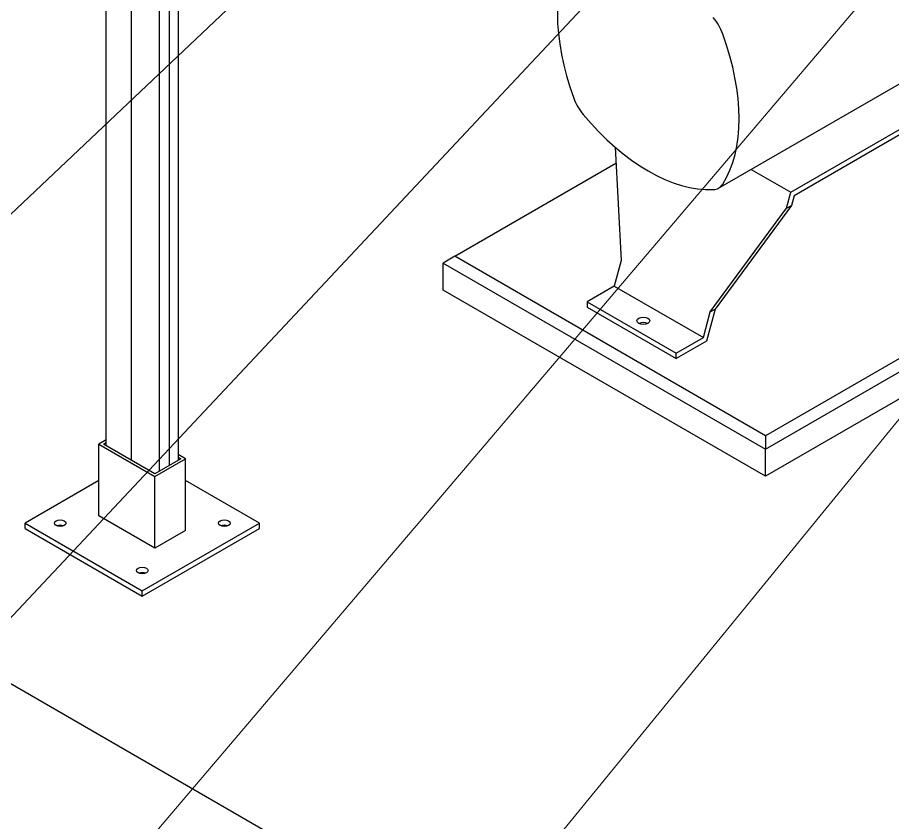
# Model space of a CAD drawing. Header units: millimetres. Extents: x 0 to 100323, y 0 to 59400.
# Drawn here: x 50160 to 51784, y 7606 to 9099 of the extents above; entities that cross this region are included whole.
import ezdxf

# ---------------------------------------------------------------- set-up
doc = ezdxf.new("R2010")
doc.units = ezdxf.units.MM
doc.header["$LTSCALE"] = 100
doc.layers.add('Symbol', color=7, linetype='Continuous', lineweight=18)
doc.layers.add('Visible', color=7, linetype='Continuous', lineweight=25)

# ---------------------------------------------------------------- blocks, each defined once
blk = doc.blocks.new('Balloon18')
at = {"layer": 'Symbol'}
blk.add_line((507.76, 93.289), (470.284, 57.847), dxfattribs=at)
blk = doc.blocks.new('Balloon21')
at = {"layer": 'Symbol'}
blk.add_line((520.305, 94.855), (470.809, 36.67), dxfattribs=at)
blk = doc.blocks.new('Balloon22')
at = {"layer": 'Symbol'}
blk.add_line((526.439, 93.919), (470.403, 25.347), dxfattribs=at)
blk = doc.blocks.new('Balloon23')
at = {"layer": 'Symbol'}
blk.add_line((515.357, 94.658), (471.17, 47.563), dxfattribs=at)

msp = doc.modelspace()

# ---------------------------------------------------------------- linework, layer by layer
at = {"layer": 'Visible'}
for p, q in [((50458.1, 9325.3), (50458.1, 8277.8)), ((50441.5, 9315.7), (50441.5, 8268.2)), ((50422.9, 9305), (50422.9, 8257.4)), ((50370.7, 9274.9), (50370.7, 8278.3)), ((50324.5, 8304.9), (50324.5, 9248.2)), ((51461.1, 8782.7), (51936.5, 9057.1)), ((51594.9, 8774.9), (51964.7, 8988.4)), ((51958.6, 8974.8), (51601, 8768.4)), ((51268.8, 8858.6), (51280, 8648.4)), ((50971.4, 8656.1), (51270.4, 8828.7)), ((51521.3, 8817.4), (51594.9, 8774.9)), ((51587, 8745.2), (51594.9, 8774.9)), ((51601, 8768.4), (51596.3, 8750.6)), ((51445.3, 8552.9), (51587, 8745.2)), ((51596.3, 8750.6), (51454.6, 8558.2)), ((52287.7, 8750.3), (51548, 8323.2)), ((51548, 8298.1), (52309.5, 8737.8)), ((51587, 8745.2), (51596.3, 8750.6)), ((52309.5, 8687.5), (51548, 8247.9)), ((50971.4, 8656.1), (50949.7, 8643.5)), ((51548, 8323.2), (50971.4, 8656.1)), ((50949.7, 8643.5), (51548, 8298.1)), ((50949.7, 8593.3), (50949.7, 8643.5)), ((51280, 8648.4), (51267.3, 8600.8)), ((51548, 8247.9), (50949.7, 8593.3)), ((51267.3, 8600.8), (51216.8, 8571.7)), ((51267.3, 8600.8), (51432.7, 8505.4)), ((51216.8, 8571.7), (51382.2, 8476.2)), ((51216.8, 8571.7), (51216.8, 8561.6)), ((51216.8, 8561.6), (51382.2, 8466.2)), ((51432.7, 8505.4), (51445.3, 8552.9)), ((51454.6, 8558.2), (51438.8, 8498.8)), ((51445.3, 8552.9), (51454.6, 8558.2)), ((51382.2, 8476.2), (51432.7, 8505.4)), ((51438.8, 8498.8), (51382.2, 8466.2)), ((51382.2, 8466.2), (51382.2, 8476.2)), ((50324.5, 8315.7), (50310.9, 8307.8)), ((51548, 8323.2), (51548, 8298.1)), ((50310.9, 8307.8), (50414.9, 8247.8)), ((50310.9, 8174.6), (50310.9, 8307.8)), ((50319.6, 8307.8), (50324.5, 8310.7)), ((50414.9, 8252.8), (50319.6, 8307.8)), ((50471.8, 8280.6), (50458.1, 8288.5)), ((50458.1, 8283.5), (50463.1, 8280.6)), ((51548, 8247.9), (51548, 8298.1)), ((50463.1, 8280.6), (50414.9, 8252.8)), ((50414.9, 8247.8), (50471.8, 8280.6)), ((50471.8, 8147.5), (50471.8, 8280.6)), ((50310.9, 8240.2), (50173.7, 8161.1)), ((50414.9, 8114.6), (50414.9, 8247.8)), ((50608.9, 8161.1), (50471.8, 8240.2)), ((50414.9, 8114.6), (50310.9, 8174.6)), ((50173.7, 8161.1), (50391.3, 8035.4)), ((50173.7, 8151), (50173.7, 8161.1)), ((50391.3, 8035.4), (50608.9, 8161.1)), ((50608.9, 8151), (50608.9, 8161.1)), ((50173.7, 8151), (50391.3, 8025.4)), ((50391.3, 8025.4), (50608.9, 8151)), ((50471.8, 8147.5), (50414.9, 8114.6)), ((49758.3, 8087.8), (52858.4, 6297.9)), ((50391.3, 8025.4), (50391.3, 8035.4))]:
    msp.add_line(p, q, dxfattribs=at)
for centre, major_axis, start_param, end_param in [((51416.6, 8959.3), (-180.2, 312), 0.292532, 1.278265), ((51430.4, 9066.8), (30.8, -53.3), 1.278265, 1.863328), ((51244.2, 9058.8), (180.2, -312), 0.292532, 1.278265), ((51230.4, 8951.4), (-30.8, 53.3), 1.278265, 1.863328), ((51330.4, 9108.6), (180.2, -312), 5.004921, 5.990654), ((51430.4, 8836), (30.8, -53.3), 5.990654, 6.575717), ((51321.3, 8526.5), (-11.9, 0), 3.959793, 5.464985), ((50239, 8151), (-10.8, 0), 4.082549, 5.342229), ((50543.6, 8151), (-10.8, 0), 4.082549, 5.342229), ((50391.3, 8063.1), (-10.8, 0), 4.082549, 5.342229)]:
    msp.add_ellipse(centre, major_axis=major_axis, ratio=0.57735, start_param=start_param, end_param=end_param, dxfattribs=at)
for centre, major_axis in [((51321.3, 8536.5), (11.9, 0)), ((50239, 8161.1), (10.8, 0)), ((50543.6, 8161.1), (10.8, 0)), ((50391.3, 8073.1), (10.8, 0))]:
    msp.add_ellipse(centre, major_axis=major_axis, ratio=0.57735, dxfattribs=at)

# ---------------------------------------------------------------- block references
at = {"layer": 'Symbol', "xscale": 100, "yscale": 100, "zscale": 100}
for name in ['Balloon21', 'Balloon23', 'Balloon22', 'Balloon18']:
    msp.add_blockref(name, (0, 0), dxfattribs=at)

doc.saveas('drawing.dxf')
